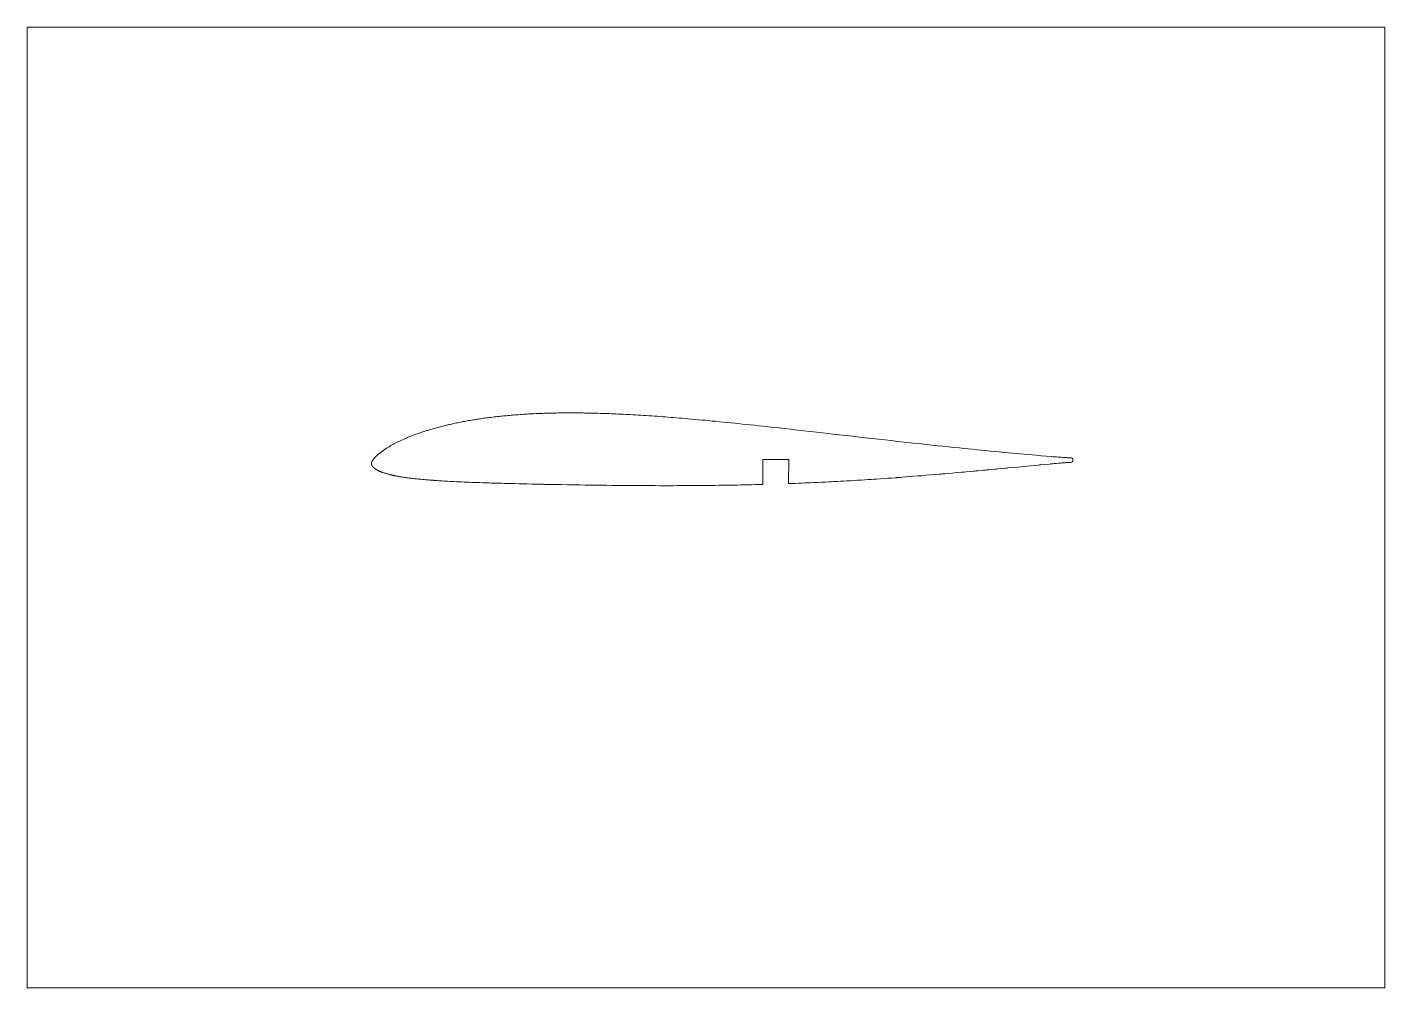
# Paper-space layout 'Sheet' of a CAD drawing. Header units: millimetres. Extents: x 0 to 420, y 0 to 297.
# The model-space entities are those that its viewports show. They can reach past a viewport. Long polylines and large blocks are cut down to what shows.
import ezdxf

# ---------------------------------------------------------------- set-up
doc = ezdxf.new("R2010")
doc.units = ezdxf.units.MM
doc.layers.add('Geometries', color=7, linetype='Continuous')

msp = doc.modelspace()

# ---------------------------------------------------------------- linework, layer by layer
at = {"layer": 'Geometries', "linetype": 'Continuous', "lineweight": 13}
for p, q in [((227.63, 163.38), (227.6, 155.64)), ((235.6, 163.38), (227.63, 163.38)), ((235.57, 155.89), (235.6, 163.38)), ((323.5, 163.08), (323.5, 163.24))]:
    msp.add_line(p, q, dxfattribs=at)
at = {"layer": 'Geometries', "linetype": 'Continuous', "lineweight": 13, "flags": 128}
for points in [[(322.91, 163.83), (322.53, 163.85), (322.15, 163.87), (321.77, 163.89), (321.39, 163.92), (321.01, 163.94), (320.63, 163.96), (320.26, 163.99), (319.89, 164.02), (319.51, 164.04), (318.98, 164.08), (318.44, 164.13), (317.91, 164.17), (317.38, 164.21), (316.84, 164.26), (315.25, 164.39), (313.67, 164.52), (312.08, 164.66), (310.86, 164.76), (309.65, 164.87), (308.43, 164.97), (307.22, 165.08), (306, 165.19), (304.79, 165.3), (303.58, 165.41), (302.16, 165.54), (300.74, 165.68), (299.33, 165.81), (297.91, 165.95), (296.49, 166.09), (295.08, 166.23), (293.74, 166.36), (292.41, 166.49), (291.07, 166.63), (289.74, 166.76), (288.4, 166.9), (286.7, 167.07), (285.01, 167.25), (283.31, 167.43), (281.61, 167.61), (279.91, 167.79), (278.25, 167.97), (276.58, 168.15), (274.91, 168.33), (273.24, 168.51), (271.26, 168.73), (269.28, 168.95), (267.29, 169.17), (265.31, 169.39), (263.32, 169.61), (261.34, 169.84), (258.31, 170.18), (255.28, 170.52), (252.25, 170.87), (249.22, 171.21), (246.19, 171.56), (244.21, 171.78), (242.22, 172.01), (240.24, 172.23), (238.26, 172.45), (236.27, 172.68), (234.29, 172.9), (232.62, 173.08), (230.96, 173.27), (229.29, 173.45), (227.62, 173.63), (226.31, 173.77), (225, 173.91), (223.69, 174.05), (222.38, 174.19), (221.21, 174.31), (220.04, 174.43), (218.87, 174.55), (217.7, 174.67), (216.53, 174.79), (215.36, 174.91), (214.19, 175.02), (213.02, 175.14), (211.94, 175.24), (210.86, 175.35), (209.77, 175.45), (208.69, 175.55), (207.61, 175.65), (206.55, 175.75), (205.48, 175.84), (204.42, 175.93), (203.36, 176.02), (202.51, 176.1), (201.66, 176.17), (200.81, 176.24), (199.95, 176.31), (199.1, 176.37), (198.27, 176.44), (197.43, 176.5), (196.6, 176.57), (195.76, 176.63), (194.91, 176.69), (194.06, 176.75), (193.2, 176.81), (192.35, 176.87), (191.5, 176.92), (190.66, 176.97), (189.83, 177.03), (188.99, 177.08), (188.15, 177.13), (187.41, 177.17), (186.66, 177.21), (185.91, 177.25), (185.16, 177.29), (184.42, 177.32), (183.67, 177.36), (182.92, 177.39), (182.17, 177.43), (181.46, 177.46), (180.75, 177.49), (180.04, 177.51), (179.33, 177.54), (178.62, 177.56), (177.91, 177.59), (177.24, 177.61), (176.57, 177.63), (175.89, 177.65), (175.22, 177.66), (174.55, 177.68), (173.88, 177.69), (173.21, 177.7), (172.54, 177.71), (171.87, 177.72), (171.2, 177.73), (170.54, 177.74), (169.88, 177.74), (169.22, 177.75), (168.56, 177.75), (168.01, 177.75), (167.45, 177.75), (166.89, 177.75), (166.33, 177.74), (165.77, 177.74), (165.21, 177.73), (164.68, 177.73), (164.16, 177.72), (163.63, 177.71), (163.1, 177.7), (162.58, 177.69), (162.05, 177.68), (161.52, 177.66), (161, 177.65), (160.47, 177.63), (159.94, 177.62), (159.42, 177.6), (158.91, 177.58), (158.39, 177.56), (157.87, 177.54), (157.33, 177.52), (156.79, 177.49), (156.25, 177.46), (155.7, 177.43), (155.16, 177.41), (154.63, 177.37), (154.1, 177.34), (153.56, 177.31), (153.03, 177.27), (152.49, 177.24), (151.94, 177.2), (151.4, 177.16), (150.86, 177.12), (150.32, 177.07), (149.77, 177.03), (149.23, 176.98), (148.76, 176.94), (148.28, 176.89), (147.81, 176.85), (147.33, 176.8), (146.86, 176.75), (146.39, 176.71), (145.91, 176.66), (145.44, 176.6), (144.94, 176.55), (144.45, 176.49), (143.95, 176.43), (143.46, 176.37), (142.96, 176.31), (142.47, 176.24), (142.04, 176.19), (141.62, 176.13), (141.2, 176.07), (140.77, 176.01), (140.35, 175.95), (139.94, 175.89), (139.52, 175.83), (139.11, 175.77), (138.69, 175.7), (138.27, 175.63), (137.85, 175.56), (137.43, 175.49), (137, 175.42), (136.58, 175.35), (136.16, 175.27), (135.74, 175.2), (135.32, 175.12), (134.9, 175.04), (134.48, 174.96), (134.06, 174.88), (133.64, 174.8), (133.22, 174.71), (132.8, 174.63), (132.42, 174.54), (132.03, 174.46), (131.65, 174.38), (131.27, 174.29), (130.89, 174.21), (130.5, 174.12), (130.11, 174.03), (129.72, 173.94), (129.32, 173.84), (128.93, 173.74), (128.54, 173.65), (128.15, 173.55), (127.78, 173.45), (127.41, 173.35), (127.04, 173.26), (126.67, 173.16), (126.31, 173.06), (125.94, 172.95), (125.57, 172.85), (125.21, 172.74), (124.84, 172.63), (124.48, 172.53), (124.19, 172.44), (123.9, 172.35), (123.62, 172.26), (123.33, 172.17), (123.05, 172.08), (122.74, 171.98), (122.44, 171.88), (122.14, 171.78), (121.84, 171.68), (121.54, 171.58), (121.24, 171.48), (120.96, 171.38), (120.67, 171.28), (120.39, 171.17), (120.11, 171.07), (119.83, 170.97), (119.55, 170.86), (119.27, 170.75), (118.99, 170.65), (118.71, 170.54), (118.43, 170.43), (118.16, 170.32), (117.89, 170.21), (117.62, 170.09), (117.35, 169.98), (117.1, 169.87), (116.85, 169.77), (116.6, 169.66), (116.35, 169.55), (116.11, 169.44), (115.86, 169.33), (115.61, 169.21), (115.37, 169.1), (115.15, 169), (114.93, 168.89), (114.71, 168.78), (114.49, 168.68), (114.28, 168.57), (114.06, 168.46), (113.84, 168.35), (113.65, 168.25), (113.47, 168.15), (113.28, 168.05), (113.09, 167.95), (112.91, 167.84), (112.72, 167.74), (112.53, 167.64), (112.35, 167.53), (112.16, 167.42), (111.97, 167.3), (111.78, 167.19), (111.59, 167.07), (111.4, 166.96), (111.21, 166.84), (111.03, 166.72), (110.84, 166.6), (110.66, 166.48), (110.48, 166.36), (110.3, 166.24), (110.16, 166.14), (110.03, 166.04), (109.89, 165.95), (109.75, 165.85), (109.61, 165.74), (109.48, 165.64), (109.34, 165.54), (109.2, 165.44), (109.07, 165.33), (108.94, 165.23), (108.83, 165.14), (108.73, 165.06), (108.63, 164.97), (108.53, 164.88), (108.43, 164.8), (108.34, 164.72), (108.24, 164.64), (108.16, 164.55), (108.07, 164.47), (107.98, 164.39), (107.91, 164.32), (107.85, 164.25), (107.78, 164.18), (107.71, 164.11), (107.65, 164.04), (107.57, 163.96), (107.49, 163.87), (107.41, 163.78), (107.34, 163.68), (107.28, 163.61), (107.22, 163.54), (107.16, 163.47), (107.1, 163.39), (107.06, 163.34), (107.02, 163.28), (106.98, 163.23), (106.94, 163.17), (106.9, 163.11), (106.87, 163.06), (106.83, 163), (106.8, 162.95), (106.77, 162.89), (106.74, 162.84), (106.72, 162.78), (106.69, 162.72), (106.67, 162.67), (106.65, 162.62), (106.63, 162.58), (106.61, 162.54), (106.6, 162.49), (106.58, 162.45), (106.57, 162.4), (106.55, 162.36), (106.54, 162.31), (106.53, 162.28), (106.52, 162.25), (106.52, 162.22), (106.51, 162.18), (106.51, 162.15), (106.5, 162.12), (106.5, 162.09), (106.5, 162.05), (106.5, 162.02)], [(323.5, 163.24), (323.5, 163.26), (323.5, 163.29), (323.49, 163.32), (323.49, 163.34), (323.48, 163.37), (323.47, 163.39), (323.47, 163.42), (323.46, 163.44), (323.45, 163.46), (323.43, 163.49), (323.42, 163.51), (323.41, 163.54), (323.39, 163.56), (323.37, 163.59), (323.35, 163.61), (323.33, 163.64), (323.3, 163.66), (323.28, 163.68), (323.25, 163.7), (323.23, 163.72), (323.2, 163.74), (323.17, 163.76), (323.14, 163.77), (323.12, 163.79), (323.09, 163.8), (323.06, 163.81), (323.03, 163.82), (323, 163.82), (322.97, 163.83), (322.94, 163.83), (322.91, 163.83)], [(227.6, 155.64), (226.47, 155.61), (225.34, 155.58), (224.21, 155.55), (223.09, 155.52), (221.96, 155.5), (220.83, 155.47), (219.7, 155.45), (218.55, 155.43), (217.39, 155.41), (216.23, 155.39), (215.47, 155.38), (214.7, 155.37), (214.49, 155.36), (214.4, 155.36), (214.25, 155.36), (213.99, 155.36), (212.88, 155.34), (211.77, 155.33), (210.67, 155.32), (209.56, 155.31), (208.45, 155.3), (207.21, 155.29), (205.98, 155.28), (204.74, 155.27), (203.51, 155.26), (202.27, 155.26), (201.03, 155.26), (199.8, 155.25), (198.56, 155.25), (197.15, 155.25), (195.73, 155.25), (194.32, 155.26), (192.91, 155.26), (191.5, 155.27), (190.08, 155.27), (188.67, 155.28), (187.12, 155.29), (185.56, 155.3), (184.01, 155.32), (182.45, 155.33), (180.9, 155.35), (179.25, 155.36), (177.6, 155.38), (175.96, 155.4), (174.31, 155.43), (172.66, 155.45), (171.01, 155.47), (169.07, 155.5), (167.13, 155.54), (165.18, 155.57), (163.24, 155.6), (162.02, 155.63), (160.8, 155.65), (160.2, 155.66), (159.94, 155.67), (159.82, 155.67), (159.8, 155.67), (159.77, 155.67), (159.35, 155.68), (157.64, 155.72), (156.12, 155.75), (154.59, 155.78), (153.33, 155.81), (152.08, 155.84), (150.82, 155.87), (149.56, 155.9), (148.3, 155.94), (147.53, 155.96), (146.75, 155.98), (146.37, 155.99), (146.2, 155.99), (146.16, 156), (146.1, 156), (145.98, 156), (144.91, 156.03), (144.23, 156.05), (143.54, 156.07), (142.94, 156.09), (142.8, 156.1), (142.74, 156.1), (142.71, 156.1), (142.61, 156.1), (141.65, 156.13), (140.83, 156.16), (140, 156.19), (139.18, 156.22), (138.35, 156.25), (137.53, 156.28), (136.71, 156.31), (135.93, 156.34), (135.15, 156.38), (134.38, 156.41), (133.6, 156.44), (132.83, 156.48), (132.13, 156.51), (131.44, 156.55), (130.75, 156.58), (130.06, 156.62), (129.52, 156.65), (128.97, 156.68), (128.43, 156.71), (127.89, 156.75), (127.34, 156.78), (126.8, 156.82), (126.26, 156.85), (125.72, 156.89), (125.71, 156.89), (125.7, 156.89), (125.7, 156.89), (125.69, 156.89), (125.68, 156.89), (125.68, 156.9), (125.67, 156.9), (125.67, 156.9), (125.65, 156.9), (125.61, 156.9), (125.55, 156.9), (125.43, 156.91), (125.22, 156.93), (124.84, 156.96), (124.46, 156.99), (124.07, 157.02), (123.68, 157.05), (123.29, 157.08), (122.91, 157.11), (122.53, 157.15), (122.15, 157.18), (121.77, 157.22), (121.39, 157.25), (121.01, 157.29), (120.63, 157.33), (120.26, 157.37), (119.88, 157.41), (119.51, 157.45), (119.13, 157.5), (118.76, 157.54), (118.46, 157.58), (118.17, 157.61), (117.87, 157.65), (117.58, 157.69), (117.29, 157.73), (116.99, 157.77), (116.7, 157.82), (116.41, 157.86), (116.12, 157.9), (115.84, 157.95), (115.55, 158), (115.32, 158.03), (115.1, 158.07), (114.87, 158.11), (114.65, 158.15), (114.62, 158.16), (114.6, 158.16), (114.57, 158.17), (114.51, 158.18), (114.39, 158.2), (114.2, 158.24), (114.02, 158.27), (113.85, 158.31), (113.81, 158.31), (113.81, 158.31), (113.8, 158.32), (113.8, 158.32), (113.79, 158.32), (113.78, 158.32), (113.77, 158.32), (113.68, 158.34), (113.53, 158.37), (113.39, 158.4), (113.25, 158.43), (113.09, 158.47), (113.02, 158.48), (112.99, 158.49), (112.98, 158.49), (112.98, 158.49), (112.97, 158.49), (112.97, 158.49), (112.97, 158.49), (112.86, 158.52), (112.71, 158.55), (112.56, 158.59), (112.41, 158.62), (112.29, 158.65), (112.16, 158.69), (112.16, 158.69), (112.15, 158.69), (112.15, 158.69), (112.14, 158.69), (112.14, 158.69), (112.14, 158.69), (112.13, 158.69), (112.12, 158.7), (112.1, 158.7), (112.05, 158.71), (111.88, 158.76), (111.76, 158.79), (111.73, 158.8), (111.72, 158.8), (111.72, 158.8), (111.72, 158.8), (111.71, 158.81), (111.71, 158.81), (111.71, 158.81), (111.7, 158.81), (111.7, 158.81), (111.68, 158.81), (111.59, 158.84), (111.42, 158.89), (111.25, 158.94), (111.09, 158.98), (110.94, 159.03), (110.79, 159.07), (110.63, 159.12), (110.49, 159.17), (110.35, 159.21), (110.21, 159.26), (110.07, 159.31), (109.93, 159.36), (109.79, 159.41), (109.65, 159.47), (109.55, 159.51), (109.44, 159.55), (109.33, 159.59), (109.22, 159.63), (109.13, 159.67), (109.04, 159.71), (108.96, 159.74), (108.92, 159.76), (108.9, 159.76), (108.9, 159.77), (108.9, 159.77), (108.9, 159.77), (108.89, 159.77), (108.81, 159.81), (108.73, 159.84), (108.65, 159.88), (108.56, 159.92), (108.48, 159.97), (108.4, 160.01), (108.32, 160.05), (108.24, 160.1), (108.18, 160.13), (108.15, 160.15), (108.14, 160.15), (108.14, 160.15), (108.14, 160.15), (108.13, 160.15), (108.13, 160.16), (108.13, 160.16), (108.13, 160.16), (108.04, 160.21), (107.95, 160.26), (107.89, 160.3), (107.84, 160.33), (107.78, 160.37), (107.77, 160.37), (107.77, 160.37), (107.76, 160.38), (107.76, 160.38), (107.76, 160.38), (107.75, 160.38), (107.75, 160.39), (107.73, 160.4), (107.7, 160.42), (107.65, 160.45), (107.6, 160.49), (107.55, 160.53), (107.5, 160.56), (107.45, 160.6), (107.42, 160.62), (107.42, 160.63), (107.42, 160.63), (107.41, 160.63), (107.41, 160.63), (107.41, 160.63), (107.39, 160.65), (107.36, 160.67), (107.31, 160.72), (107.26, 160.77), (107.25, 160.77), (107.25, 160.77), (107.25, 160.77), (107.25, 160.77), (107.24, 160.78), (107.24, 160.78), (107.23, 160.79), (107.21, 160.81), (107.17, 160.84), (107.13, 160.88), (107.09, 160.91), (107.05, 160.95), (107.01, 160.99), (106.97, 161.03), (106.94, 161.06), (106.94, 161.07), (106.94, 161.07), (106.94, 161.07), (106.93, 161.07), (106.93, 161.07), (106.93, 161.07), (106.93, 161.07), (106.92, 161.08), (106.91, 161.09), (106.89, 161.12), (106.86, 161.15), (106.84, 161.18), (106.82, 161.21), (106.79, 161.24), (106.77, 161.28), (106.75, 161.31), (106.73, 161.34), (106.71, 161.38), (106.69, 161.41), (106.67, 161.45), (106.65, 161.49), (106.63, 161.53), (106.62, 161.57), (106.6, 161.62), (106.58, 161.66), (106.56, 161.71), (106.55, 161.74), (106.54, 161.77), (106.54, 161.8), (106.53, 161.8), (106.53, 161.81), (106.53, 161.81), (106.53, 161.81), (106.53, 161.81), (106.53, 161.81), (106.53, 161.81), (106.53, 161.82), (106.53, 161.84), (106.52, 161.87), (106.51, 161.91), (106.51, 161.95), (106.5, 161.99), (106.5, 162.02)], [(322.92, 162.48), (322.62, 162.46), (322.32, 162.44), (322.02, 162.42), (321.71, 162.4), (321.41, 162.38), (321.12, 162.36), (320.82, 162.34), (320.52, 162.31), (320.23, 162.29), (320.11, 162.28), (320.07, 162.27), (320.03, 162.27), (319.95, 162.26), (319.62, 162.24), (319.33, 162.21), (319.04, 162.19), (318.45, 162.14), (318.41, 162.13), (318.38, 162.13), (318.35, 162.13), (318.3, 162.12), (318.19, 162.11), (317.73, 162.07), (317.27, 162.03), (316.89, 161.99), (316.73, 161.98), (316.71, 161.98), (316.69, 161.98), (316.56, 161.96), (316.34, 161.94), (314.26, 161.75), (313.6, 161.69), (313.32, 161.66), (313.27, 161.66), (313.24, 161.66), (313.19, 161.65), (312.73, 161.61), (311.92, 161.53), (310.26, 161.38), (308.6, 161.22), (306.49, 161.02), (304.38, 160.83), (303.33, 160.73), (303.19, 160.71), (303.13, 160.71), (303.1, 160.71), (303.07, 160.7), (302.66, 160.66), (301.94, 160.6), (300.31, 160.44), (299.91, 160.4), (299.73, 160.39), (299.69, 160.38), (299.67, 160.38), (299.64, 160.38), (299.36, 160.35), (297.5, 160.18), (296.68, 160.1), (296.32, 160.07), (296.29, 160.06), (296.29, 160.06), (296.29, 160.06), (296.28, 160.06), (296.27, 160.06), (296.27, 160.06), (296.26, 160.06), (296.26, 160.06), (296.18, 160.05), (296.04, 160.04), (295.79, 160.02), (294.15, 159.86), (293.44, 159.8), (293.12, 159.77), (292.98, 159.75), (292.92, 159.75), (292.89, 159.75), (292.89, 159.75), (292.89, 159.75), (292.89, 159.75), (292.88, 159.75), (292.88, 159.75), (292.88, 159.75), (292.88, 159.75), (291.73, 159.64), (290.41, 159.52), (289.83, 159.47), (289.57, 159.44), (289.51, 159.44), (289.45, 159.43), (289.36, 159.42), (289, 159.39), (287.62, 159.27), (286.23, 159.14), (284.84, 159.02), (283.92, 158.94), (283.01, 158.86), (282.75, 158.84), (282.66, 158.83), (282.62, 158.83), (282.44, 158.81), (282.13, 158.79), (280.8, 158.67), (279.47, 158.56), (278.14, 158.45), (276.81, 158.34), (275.48, 158.24), (274.24, 158.14), (273, 158.04), (271.76, 157.94), (270.94, 157.88), (270.13, 157.82), (269.4, 157.77), (269.09, 157.74), (269.02, 157.74), (268.95, 157.73), (268.83, 157.72), (268.61, 157.71), (267.44, 157.62), (266.27, 157.54), (265.1, 157.46), (263.93, 157.38), (262.76, 157.3), (262.31, 157.27), (262.22, 157.26), (262.18, 157.26), (262.1, 157.25), (261.79, 157.23), (261.22, 157.19), (260.21, 157.13), (259.1, 157.06), (257.99, 156.99), (256.88, 156.92), (255.77, 156.85), (254.66, 156.79), (253.55, 156.73), (252.58, 156.67), (251.6, 156.62), (250.63, 156.56), (249.98, 156.53), (249.34, 156.5), (248.77, 156.47), (248.63, 156.46), (248.58, 156.46), (248.52, 156.45), (248.43, 156.45), (248.03, 156.43), (246.86, 156.37), (245.69, 156.31), (244.52, 156.26), (243.35, 156.21), (242.18, 156.15), (241.92, 156.14), (241.81, 156.14), (241.76, 156.14), (241.58, 156.13), (241.26, 156.11), (240.69, 156.09), (239.68, 156.05), (238.65, 156.01), (237.62, 155.97), (236.6, 155.93), (235.57, 155.89)], [(322.92, 162.48), (322.95, 162.48), (322.97, 162.48), (323, 162.49), (323.03, 162.49), (323.05, 162.5), (323.08, 162.51), (323.11, 162.52), (323.14, 162.53), (323.16, 162.55), (323.19, 162.56), (323.22, 162.58), (323.25, 162.6), (323.27, 162.62), (323.3, 162.64), (323.32, 162.66), (323.34, 162.69), (323.36, 162.71), (323.38, 162.73), (323.4, 162.76), (323.41, 162.78), (323.43, 162.8), (323.44, 162.83), (323.45, 162.85), (323.46, 162.88), (323.47, 162.91), (323.48, 162.93), (323.49, 162.96), (323.49, 162.99), (323.5, 163.02), (323.5, 163.05), (323.5, 163.08)]]:
    msp.add_lwpolyline(points, dxfattribs=at)

psp = doc.layouts.new('Sheet')

# ---------------------------------------------------------------- viewports
at = {"layer": '0'}
psp.add_viewport(center=(210, 148.5), size=(420, 297), view_center_point=(210, 148.5), view_height=297, dxfattribs=at)

doc.saveas('drawing.dxf')
